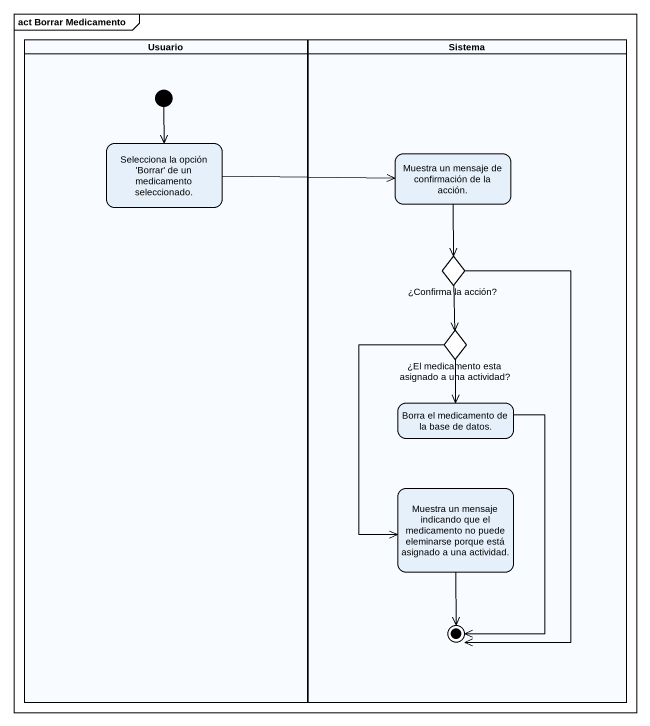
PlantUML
@startuml
mainframe act Borrar Medicamento
hide empty description
state Usuario <<partition>> {
  state "Selecciona la opción 'Borrar' de un medicamento seleccionado." as Selecciona_la_opción_Borrar
  [*] --> Selecciona_la_opción_Borrar
}
state Sistema <<partition>> {
  state "Muestra un mensaje de confirmación de la acción." as Muestra_un_mensaje_de
  state "¿Confirma la acción?" as Confirma_la_acción <<choice>>
  state "¿El medicamento esta asignado a una actividad?" as El_medicamento_esta <<choice>>
  state "Borra el medicamento de la base de datos." as Borra_el_medicamento_de_la
  state "Muestra un mensaje indicando que el medicamento no puede eleminarse porque está asignado a una actividad." as Muestra_un_mensaje
  Confirma_la_acción --> [*]
  Borra_el_medicamento_de_la --> [*]
  Muestra_un_mensaje --> [*]
}
Selecciona_la_opción_Borrar -right-> Muestra_un_mensaje_de
Muestra_un_mensaje_de --> Confirma_la_acción
Confirma_la_acción --> El_medicamento_esta
El_medicamento_esta --> Borra_el_medicamento_de_la
El_medicamento_esta --> Muestra_un_mensaje
@enduml
